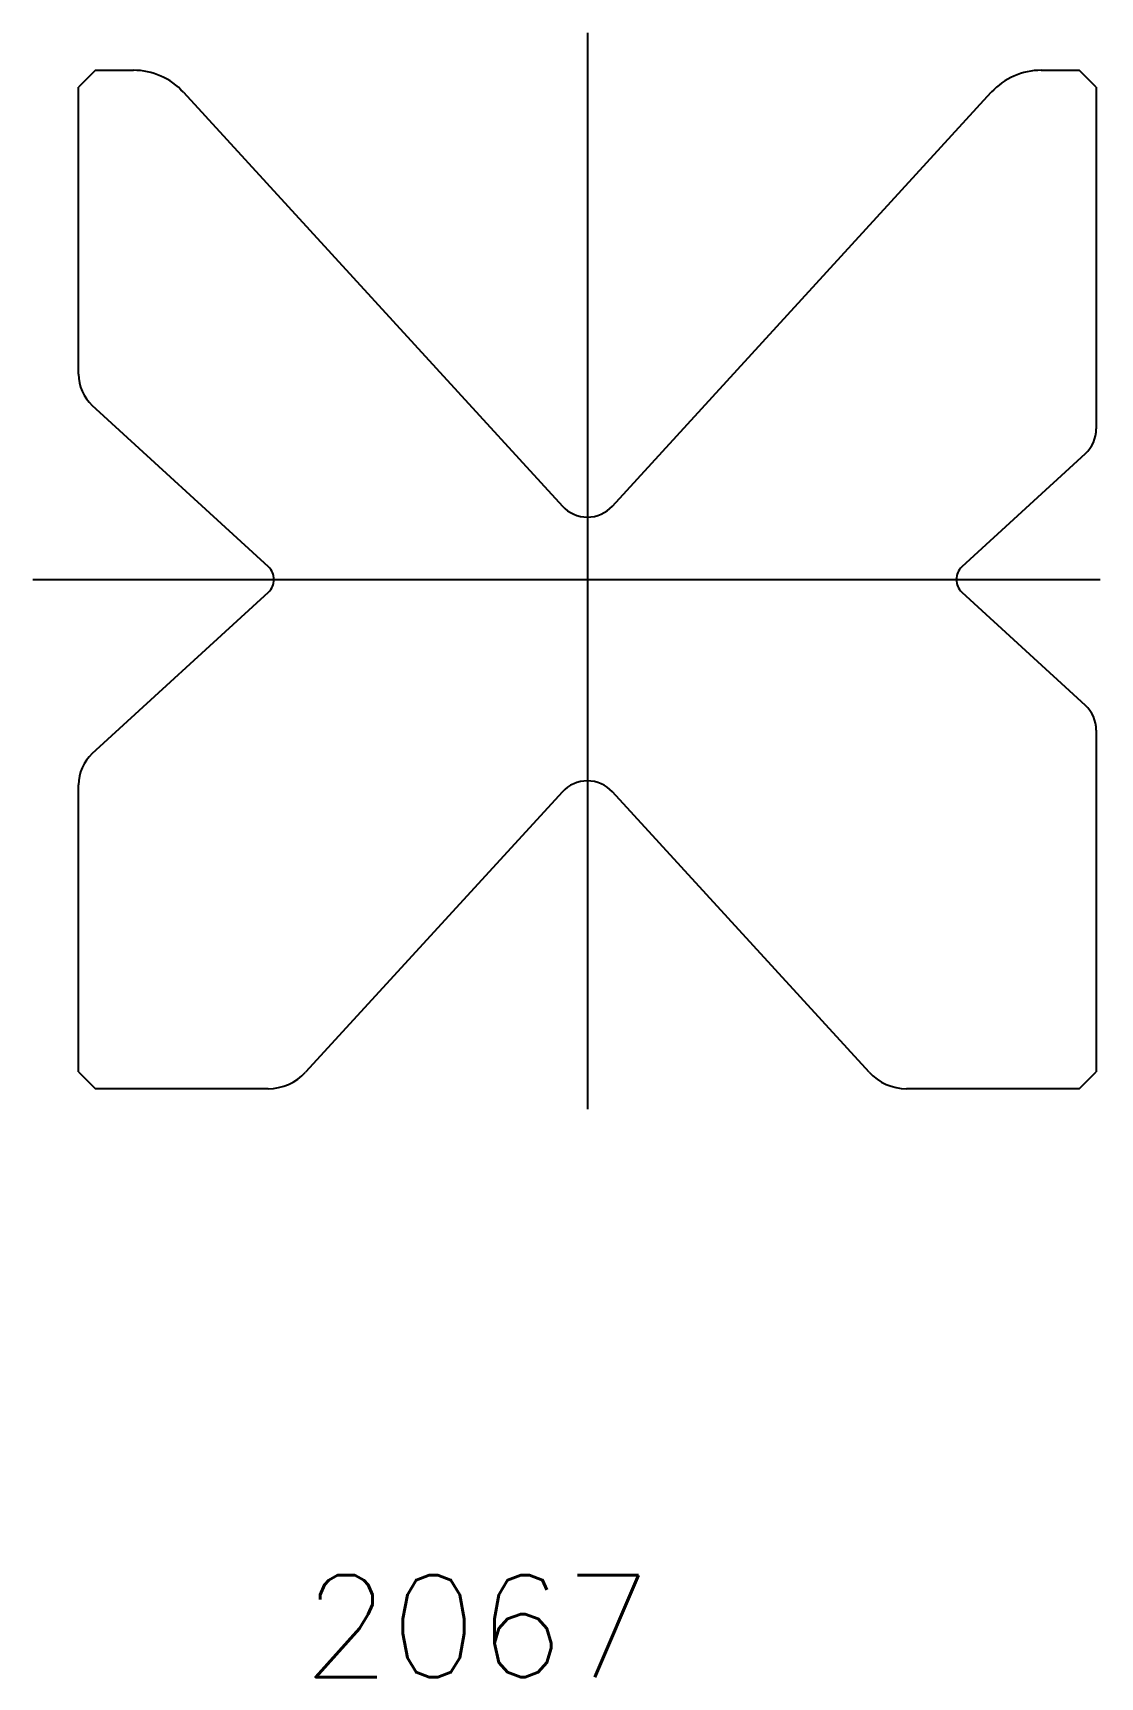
# Model space of a CAD drawing. Header units: millimetres. Extents: x -31.3 to 31.6, y -64.8 to 32.
import ezdxf
from ezdxf.enums import TextEntityAlignment as Align
from ezdxf.lldxf.tags import DXFTag

# ---------------------------------------------------------------- set-up
doc = ezdxf.new("R2010")
doc.units = ezdxf.units.MM
doc.layers.add('Default', color=7, linetype='Continuous')
doc.layers.add('DV28_PREDEFINITO', color=7, linetype='Continuous')
doc.styles.add('SEACAD_txt_shx', font='txt.shx')
tags = doc.linetypes.add('CENTER2', pattern=[28.575, 19.05, -3.175, 3.175, -3.175]).pattern_tags.tags
tags[10:11] = [DXFTag(74, 4), DXFTag(75, 0), DXFTag(340, '0'), DXFTag(46, 0.0), DXFTag(50, 0.0), DXFTag(44, 0.0), DXFTag(45, 0.0)]
tags[8:9] = [DXFTag(74, 4), DXFTag(75, 0), DXFTag(340, '0'), DXFTag(46, 0.0), DXFTag(50, 0.0), DXFTag(44, 0.0), DXFTag(45, 0.0)]
tags[6:7] = [DXFTag(74, 4), DXFTag(75, 0), DXFTag(340, '0'), DXFTag(46, 0.0), DXFTag(50, 0.0), DXFTag(44, 0.0), DXFTag(45, 0.0)]
tags[4:5] = [DXFTag(74, 4), DXFTag(75, 0), DXFTag(340, '0'), DXFTag(46, 0.0), DXFTag(50, 0.0), DXFTag(44, 0.0), DXFTag(45, 0.0)]

msp = doc.modelspace()

# ---------------------------------------------------------------- linework, layer by layer
at = {"layer": 'DV28_PREDEFINITO', "color": 7, "linetype": 'CENTER2'}
for p, q in [((1.422, 32.035), (1.422, -31.373)), ((-31.267, -0.167), (31.649, -0.167))]:
    msp.add_line(p, q, dxfattribs=at)
at = {"layer": 'DV28_PREDEFINITO', "color": 7, "linetype": 'Continuous'}
for p, q in [((-27.578, 29.833), (-28.578, 28.833)), ((-27.578, 29.833), (-25.338, 29.833)), ((28.182, 29.833), (30.422, 29.833)), ((31.422, 28.833), (30.422, 29.833)), ((-28.578, 11.933), (-28.578, 28.833)), ((-22.389, 28.535), (-0.053, 4.159)), ((2.896, 4.159), (25.233, 28.535)), ((31.422, 28.833), (31.422, 8.713)), ((-17.378, 0.57), (-27.767, 10.089)), ((30.773, 7.238), (23.496, 0.57)), ((-27.767, -10.424), (-17.378, -0.905)), ((23.496, -0.905), (30.773, -7.573)), ((31.422, -9.047), (31.422, -29.167)), ((-28.578, -29.167), (-28.578, -12.267)), ((-0.053, -12.679), (-15.186, -29.194)), ((18.03, -29.194), (2.896, -12.679)), ((-28.578, -29.167), (-27.578, -30.167)), ((30.422, -30.167), (31.422, -29.167)), ((-17.398, -30.167), (-27.578, -30.167)), ((30.422, -30.167), (20.242, -30.167))]:
    msp.add_line(p, q, dxfattribs=at)
for centre, radius, start, end in [((-25.338, 25.833), 4, 42.5, 90), ((28.182, 25.833), 4, 90, 137.5), ((-26.078, 11.933), 2.5, 180, 227.5), ((29.422, 8.713), 2, 312.5, 0), ((1.422, 5.51), 2, 222.5, 317.5), ((-18.054, -0.167), 1, 312.5, 47.5), ((24.172, -0.167), 1, 132.5, 227.5), ((29.422, -9.047), 2, 0, 47.5), ((-26.078, -12.267), 2.5, 132.5, 180), ((1.422, -14.03), 2, 42.5, 137.5), ((-17.398, -27.167), 3, 270, 317.5), ((20.242, -27.167), 3, 222.5, 270)]:
    msp.add_arc(centre, radius, start, end, dxfattribs=at)

# ---------------------------------------------------------------- texts
at = {"layer": 'Default', "color": 7, "linetype": 'Continuous', "style": 'SEACAD_txt_shx'}
msp.add_text('2067', height=6, dxfattribs=at).set_placement((-15.363, -58.83), align=Align.TOP_LEFT)

doc.saveas('drawing.dxf')
